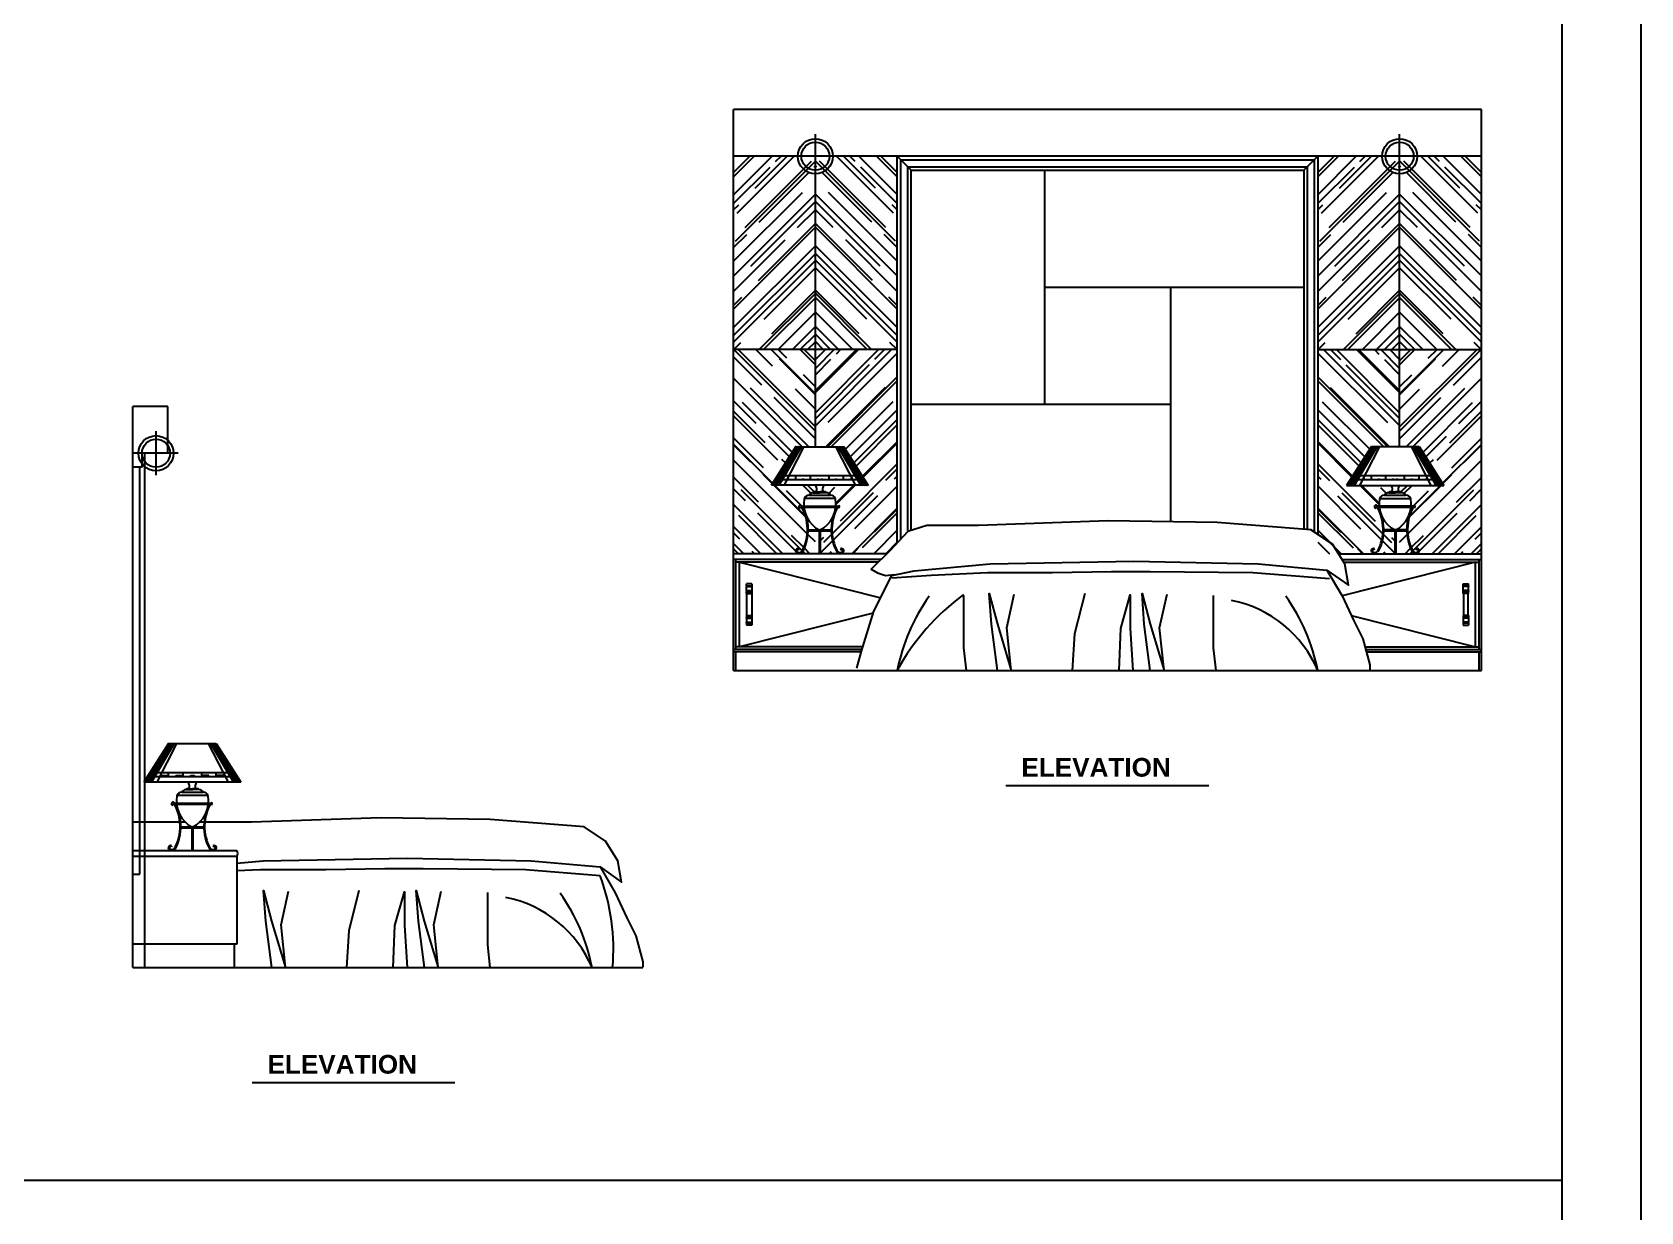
# Model space of a CAD drawing. Header units: inches. Extents: x 6.7 to 49.2, y 11 to 35.8.
# Drawn here: x 42.33 to 49.21, y 21.06 to 26.1 of the extents above; entities that cross this region are included whole.
import ezdxf

# ---------------------------------------------------------------- set-up
doc = ezdxf.new("R2010")
doc.units = ezdxf.units.IN
doc.header["$MEASUREMENT"] = 0
for name, color, linetype in [('02', 2, 'Continuous'), ('1', 1, 'Continuous'), ('4', 4, 'Continuous'), ('8', 8, 'Continuous'), ('kadrbm', 4, 'Continuous')]:
    doc.layers.add(name, color=color, linetype=linetype)
doc.styles.add('HT', font='swisseb.ttf')

# ---------------------------------------------------------------- blocks, each defined once
blk = doc.blocks.new('kadrbm')
at = {"layer": 'kadrbm', "color": 4}
blk.add_lwpolyline([(0, 0), (0, 24.7972), (21, 24.7972), (21, 0), (0, 0)], close=True, dxfattribs=at)
blk.add_lwpolyline([(20.6631, 0.3257), (20.6631, 24.4603), (0.3369, 24.4603), (0.3369, 0.3257), (20.6631, 0.3257)], dxfattribs=at)

msp = doc.modelspace()

# ---------------------------------------------------------------- hatches: boundary and pattern name
at = {"layer": '8'}
h = msp.add_hatch(dxfattribs=at)
h.set_pattern_fill('AR-RROOF', color=256, scale=0.1, angle=45, style=0)
h.set_pattern_definition([(45, (57.7661, 1.43391), (0.0848528, 0.22627417), [1.5, -0.2, 0.5, -0.1]), (45, (57.82479, 1.56331), (-0.1647559, 0.0233345), [0.3, -0.033, 0.6, -0.075]), (45, (57.74135, 1.529366), (0.32031937, 0.41507168), [0.8, -0.14, 0.4, -0.1])])
h.paths.add_polyline_path([(45.6774, 25.549), (45.6438, 25.549), (45.6438, 25.5702), (45.3274, 25.5702), (45.3274, 24.7433), (45.6774, 24.7433)])
h = msp.add_hatch(dxfattribs=at)
h.set_pattern_fill('AR-RROOF', color=256, scale=0.1, angle=45, style=0)
h.set_pattern_definition([(135, (33.58862, 1.43391), (-0.0848528, 0.22627417), [1.5, -0.2, 0.5, -0.1]), (135, (33.52993, 1.56331), (0.1647559, 0.0233345), [0.3, -0.033, 0.6, -0.075]), (135, (33.613365, 1.529366), (-0.32031937, 0.41507168), [0.8, -0.14, 0.4, -0.1])])
h.paths.add_polyline_path([(45.6774, 25.549), (45.711, 25.549), (45.711, 25.5702), (46.0274, 25.5702), (46.0274, 24.7433), (45.6774, 24.7433)])
h = msp.add_hatch(dxfattribs=at)
h.set_pattern_fill('AR-RROOF', color=256, scale=0.1, angle=45, style=0)
h.set_pattern_definition([(45, (60.2661, 1.43391), (0.0848528, 0.22627417), [1.5, -0.2, 0.5, -0.1]), (45, (60.32479, 1.56331), (-0.1647559, 0.0233345), [0.3, -0.033, 0.6, -0.075]), (45, (60.24135, 1.529366), (0.32031937, 0.41507168), [0.8, -0.14, 0.4, -0.1])])
h.paths.add_polyline_path([(48.1774, 25.549), (48.1438, 25.549), (48.1438, 25.5702), (47.8274, 25.5702), (47.8274, 24.7433), (48.1774, 24.7433)])
h = msp.add_hatch(dxfattribs=at)
h.set_pattern_fill('AR-RROOF', color=256, scale=0.1, angle=45, style=0)
h.set_pattern_definition([(135, (36.08862, 1.43391), (-0.0848528, 0.22627417), [1.5, -0.2, 0.5, -0.1]), (135, (36.02993, 1.56331), (0.1647559, 0.0233345), [0.3, -0.033, 0.6, -0.075]), (135, (36.113365, 1.529366), (-0.32031937, 0.41507168), [0.8, -0.14, 0.4, -0.1])])
h.paths.add_polyline_path([(48.1774, 25.549), (48.211, 25.549), (48.211, 25.5702), (48.5274, 25.5702), (48.5274, 24.7433), (48.1774, 24.7433)])
h = msp.add_hatch(dxfattribs=at)
h.set_pattern_fill('AR-RROOF', color=256, scale=0.1, angle=135, style=0)
h.set_pattern_definition([(135, (57.7661, 1.43391), (-0.22627417, 0.0848528), [1.5, -0.2, 0.5, -0.1]), (135, (57.6367, 1.4926), (-0.0233345, -0.1647559), [0.3, -0.033, 0.6, -0.075]), (135, (57.67064, 1.40916), (-0.41507168, 0.32031937), [0.8, -0.14, 0.4, -0.1])])
h.paths.add_polyline_path([(45.6774, 24.7433), (45.3274, 24.7433), (45.3274, 23.8702), (45.6774, 23.8702), (45.6774, 23.9676), (45.6465, 23.9676, -0.114362), (45.6231, 23.8777, -0.440886), (45.5959, 23.8754, -0.001091), (45.5959, 23.8754, 0.441552), (45.6231, 23.8777, 0.196268), (45.6378, 24.0326, -0.036023), (45.6317, 24.0499, 0.034519), (45.6193, 24.0754, 1.792602), (45.6142, 24.065), (45.6138, 24.0691, -1.840538), (45.6159, 24.0731, 0.000154), (45.6158, 24.0732, 1.792602), (45.6138, 24.0691), (45.6142, 24.065, -1.882065), (45.6196, 24.075, -0.001653), (45.6203, 24.0738), (45.6276, 24.0738, -0.064079), (45.6293, 24.1062), (45.6295, 24.1062, -0.296048), (45.65, 24.12, -0.285853), (45.6678, 24.1311, -0.178264), (45.6774, 24.1352), (45.6774, 24.1611, 0.02925), (45.6756, 24.1625), (45.4879, 24.1625), (45.594, 24.3289), (45.6774, 24.3289)])
h = msp.add_hatch(dxfattribs=at)
h.set_pattern_fill('AR-RROOF', color=256, scale=0.1, angle=225, style=0)
h.set_pattern_definition([(225, (57.7661, 1.43391), (-0.0848528, -0.22627417), [1.5, -0.2, 0.5, -0.1]), (225, (57.70741, 1.3045), (0.1647559, -0.0233345), [0.3, -0.033, 0.6, -0.075]), (225, (57.790846, 1.33845), (-0.32031937, -0.41507168), [0.8, -0.14, 0.4, -0.1])])
h.paths.add_polyline_path([(46.0274, 24.7433), (45.6774, 24.7433), (45.6774, 24.3289), (45.6959, 24.3289), (45.7979, 24.3289), (45.9039, 24.1625), (45.7163, 24.1625, 0.415042), (45.7114, 24.1352), (45.7124, 24.1352, -0.214107), (45.7241, 24.1311, -0.285853), (45.7419, 24.12, -0.306365), (45.7627, 24.1054, -0.062482), (45.7643, 24.0738), (45.7713, 24.0738, -0.001653), (45.772, 24.075, -1.882065), (45.7774, 24.065), (45.7778, 24.0691, 1.792602), (45.7758, 24.0732, 0.000154), (45.7757, 24.0731, -1.840538), (45.7778, 24.0691), (45.7774, 24.065, 1.792602), (45.7723, 24.0754, 0.031925), (45.7607, 24.0519, -0.044206), (45.7532, 24.0307, 0.077644), (45.7451, 23.9676), (45.6979, 23.9676), (45.6979, 23.8702), (45.9826, 23.8702), (45.9968, 23.8844), (46.0274, 23.9165)])
h = msp.add_hatch(dxfattribs=at)
h.set_pattern_fill('AR-RROOF', color=256, scale=0.1, angle=225, style=0)
h.set_pattern_definition([(315, (36.08862, 1.43391), (0.0848528, -0.22627417), [1.5, -0.2, 0.5, -0.1]), (315, (36.1473, 1.3045), (-0.1647559, -0.0233345), [0.3, -0.033, 0.6, -0.075]), (315, (36.06387, 1.33845), (0.32031937, -0.41507168), [0.8, -0.14, 0.4, -0.1])])
h.paths.add_polyline_path([(47.8274, 24.7433), (48.1774, 24.7433), (48.1774, 24.3289), (48.1588, 24.3289), (48.0568, 24.3289), (47.9508, 24.1625), (48.1384, 24.1625, -0.415042), (48.1434, 24.1352), (48.1423, 24.1352, 0.214107), (48.1306, 24.1311, 0.285853), (48.1128, 24.12, 0.306365), (48.092, 24.1054, 0.062482), (48.0904, 24.0738), (48.0834, 24.0738, 0.001653), (48.0827, 24.075, 1.882065), (48.0773, 24.065), (48.0769, 24.0691, -1.792602), (48.0789, 24.0732, -0.000154), (48.079, 24.0731, 1.840538), (48.0769, 24.0691), (48.0773, 24.065, -1.792602), (48.0824, 24.0754, -0.031925), (48.094, 24.0519, 0.044206), (48.1015, 24.0307, -0.077644), (48.1096, 23.9676), (48.1568, 23.9676), (48.1568, 23.8702), (47.8721, 23.8702), (47.8579, 23.8844), (47.8274, 23.9165)])
h = msp.add_hatch(dxfattribs=at)
h.set_pattern_fill('AR-RROOF', color=256, scale=0.1, angle=135, style=0)
h.set_pattern_definition([(45, (36.08862, 1.43391), (0.22627417, 0.0848528), [1.5, -0.2, 0.5, -0.1]), (45, (36.21802, 1.4926), (0.0233345, -0.1647559), [0.3, -0.033, 0.6, -0.075]), (45, (36.184076, 1.40916), (0.41507168, 0.32031937), [0.8, -0.14, 0.4, -0.1])])
h.paths.add_polyline_path([(48.1774, 24.7433), (48.5274, 24.7433), (48.5274, 23.8702), (48.1774, 23.8702), (48.1774, 23.9676), (48.2082, 23.9676, 0.114362), (48.2316, 23.8777, 0.440886), (48.2588, 23.8754, 0.001091), (48.2588, 23.8754, -0.441552), (48.2316, 23.8777, -0.196268), (48.2169, 24.0326, 0.036023), (48.223, 24.0499, -0.034519), (48.2354, 24.0754, -1.792602), (48.2405, 24.065), (48.2409, 24.0691, 1.840538), (48.2389, 24.0731, -0.000154), (48.2389, 24.0732, -1.792602), (48.2409, 24.0691), (48.2405, 24.065, 1.882065), (48.2351, 24.075, 0.001653), (48.2344, 24.0738), (48.2271, 24.0738, 0.064079), (48.2254, 24.1062), (48.2252, 24.1062, 0.296048), (48.2047, 24.12, 0.285853), (48.187, 24.1311, 0.178264), (48.1774, 24.1352), (48.1774, 24.1611, -0.02925), (48.1792, 24.1625), (48.3668, 24.1625), (48.2607, 24.3289), (48.1774, 24.3289)])

# ---------------------------------------------------------------- linework, layer by layer
at = {"layer": '02'}
for p, q in [((45.6774, 24.3289), (45.6774, 25.6644)), ((48.1774, 24.3289), (48.1774, 25.6644)), ((46.0874, 25.5102), (46.0274, 25.5702)), ((46.0424, 23.9322), (46.0424, 25.5552)), ((46.0424, 25.5552), (47.8124, 25.5552)), ((47.7674, 25.5102), (47.8274, 25.5702)), ((47.8124, 25.5552), (47.8124, 23.9626)), ((46.0724, 23.9693), (46.0724, 25.5252)), ((46.0724, 25.5252), (47.7824, 25.5252)), ((46.6574, 25.5102), (46.6574, 24.5103)), ((47.7824, 25.5252), (47.7824, 23.9735)), ((46.6574, 25.0103), (47.7674, 25.0103)), ((47.1974, 25.0103), (47.1974, 24.0104)), ((46.0274, 24.7433), (45.3274, 24.7433)), ((47.8274, 24.7433), (48.5274, 24.7433)), ((46.0874, 24.5103), (47.1974, 24.5103)), ((42.796, 24.24), (42.796, 24.3)), ((42.806, 24.3), (42.806, 22.1)), ((45.595, 24.3289), (45.4889, 24.1625)), ((45.5999, 24.3289), (45.4939, 24.1625)), ((45.6029, 24.3289), (45.4968, 24.1625)), ((45.6068, 24.3289), (45.5008, 24.1625)), ((45.612, 24.3289), (45.5092, 24.1625)), ((45.6186, 24.3289), (45.5205, 24.1625)), ((45.6284, 24.3289), (45.543, 24.1625)), ((45.594, 24.3272), (45.7979, 24.3272)), ((45.7635, 24.3289), (45.8488, 24.1625)), ((45.7733, 24.3289), (45.8714, 24.1625)), ((45.7798, 24.3289), (45.8827, 24.1625)), ((45.7851, 24.3289), (45.8911, 24.1625)), ((45.789, 24.3289), (45.8951, 24.1625)), ((45.7949, 24.3289), (45.901, 24.1625)), ((48.0598, 24.3289), (47.9537, 24.1625)), ((48.0657, 24.3289), (47.9597, 24.1625)), ((48.0696, 24.3289), (47.9636, 24.1625)), ((48.0749, 24.3289), (47.972, 24.1625)), ((48.0814, 24.3289), (47.9833, 24.1625)), ((48.0912, 24.3289), (48.0059, 24.1625)), ((48.2263, 24.3289), (48.3117, 24.1625)), ((48.2361, 24.3289), (48.3343, 24.1625)), ((48.2427, 24.3289), (48.3455, 24.1625)), ((48.2479, 24.3289), (48.3539, 24.1625)), ((48.2519, 24.3289), (48.3579, 24.1625)), ((48.2548, 24.3289), (48.3609, 24.1625)), ((42.796, 24.24), (42.756, 24.24)), ((42.786, 22.5), (42.786, 24.24)), ((45.489, 24.1642), (45.9029, 24.1642)), ((45.5038, 24.1874), (45.888, 24.1874)), ((45.5144, 24.2041), (45.8774, 24.2041)), ((47.9667, 24.1874), (48.3509, 24.1874)), ((47.9773, 24.2041), (48.3403, 24.2041)), ((45.7624, 24.1062), (45.6295, 24.1062)), ((45.65, 24.1201), (45.7418, 24.1201)), ((45.6678, 24.1311), (45.6959, 24.1309)), ((45.6794, 24.1352), (45.6959, 24.1351)), ((45.7124, 24.1352), (45.6959, 24.1351)), ((45.7241, 24.1311), (45.6959, 24.1309)), ((48.0923, 24.1062), (48.2252, 24.1062)), ((48.1129, 24.1201), (48.2047, 24.1201)), ((48.1306, 24.1311), (48.1588, 24.1309)), ((48.1423, 24.1352), (48.1588, 24.1351)), ((48.1753, 24.1352), (48.1588, 24.1351)), ((48.187, 24.1311), (48.1588, 24.1309)), ((45.6138, 24.0691), (45.6142, 24.065)), ((45.6203, 24.0738), (45.7713, 24.0738)), ((45.6225, 24.0696), (45.7691, 24.0696)), ((45.7778, 24.0691), (45.7774, 24.065)), ((48.0769, 24.0691), (48.0773, 24.065)), ((48.2344, 24.0738), (48.0834, 24.0738)), ((48.0857, 24.0696), (48.2322, 24.0696)), ((48.2409, 24.0691), (48.2405, 24.065)), ((45.6465, 23.9676), (45.7451, 23.9676)), ((45.6466, 23.9718), (45.745, 23.9718)), ((45.6938, 23.9715), (45.6938, 23.8702)), ((45.6979, 23.9714), (45.6979, 23.8702)), ((48.1096, 23.9676), (48.2082, 23.9676)), ((48.2082, 23.9718), (48.1097, 23.9718)), ((48.1568, 23.9714), (48.1568, 23.8702)), ((48.1609, 23.9715), (48.1609, 23.8702)), ((45.6061, 23.8909), (45.6045, 23.8871)), ((45.7855, 23.8909), (45.7871, 23.8871)), ((48.0692, 23.8909), (48.0676, 23.8871)), ((48.2486, 23.8909), (48.2503, 23.8871)), ((45.9456, 23.8332), (45.3374, 23.8332)), ((45.3524, 23.4722), (45.3524, 23.8332)), ((47.9392, 23.8332), (48.5174, 23.8332)), ((48.5024, 23.4722), (48.5024, 23.8332)), ((45.3819, 23.7328), (45.3819, 23.7413)), ((45.3819, 23.7328), (45.4047, 23.7328)), ((45.3819, 23.7292), (45.4047, 23.7292)), ((45.3819, 23.7121), (45.3819, 23.7292)), ((45.3819, 23.7121), (45.4047, 23.7121)), ((45.3819, 23.7085), (45.4047, 23.7085)), ((45.3819, 23.7), (45.3819, 23.7085)), ((45.3829, 23.7328), (45.3829, 23.7292)), ((45.3829, 23.7121), (45.3829, 23.7085)), ((45.3843, 23.6063), (45.3843, 23.7)), ((45.4047, 23.7413), (45.4047, 23.565)), ((48.45, 23.7), (48.45, 23.7413)), ((48.4728, 23.7328), (48.45, 23.7328)), ((48.4728, 23.7292), (48.45, 23.7292)), ((48.4728, 23.7121), (48.45, 23.7121)), ((48.4728, 23.7085), (48.45, 23.7085)), ((48.4524, 23.6063), (48.4524, 23.7)), ((48.4704, 23.6063), (48.4704, 23.7)), ((48.4719, 23.7328), (48.4719, 23.7292)), ((48.4719, 23.7121), (48.4719, 23.7085)), ((48.4728, 23.7328), (48.4728, 23.7413)), ((48.4728, 23.7121), (48.4728, 23.7292)), ((48.4728, 23.7), (48.4728, 23.7085)), ((45.8745, 23.4527), (45.928, 23.6247)), ((45.3819, 23.6063), (45.3819, 23.5979)), ((45.3819, 23.5979), (45.4047, 23.5979)), ((45.3819, 23.5943), (45.4047, 23.5943)), ((45.3819, 23.5943), (45.3819, 23.5771)), ((45.3819, 23.5771), (45.4047, 23.5771)), ((45.3819, 23.5735), (45.4047, 23.5735)), ((45.3819, 23.5735), (45.3819, 23.565)), ((45.3829, 23.5943), (45.3829, 23.5979)), ((45.3829, 23.5735), (45.3829, 23.5771)), ((48.45, 23.6063), (48.45, 23.565)), ((48.4728, 23.5979), (48.45, 23.5979)), ((48.4728, 23.5943), (48.45, 23.5943)), ((48.4728, 23.5771), (48.45, 23.5771)), ((48.4728, 23.5735), (48.45, 23.5735)), ((48.4719, 23.5943), (48.4719, 23.5979)), ((48.4719, 23.5735), (48.4719, 23.5771)), ((48.4728, 23.6063), (48.4728, 23.5979)), ((48.4728, 23.5943), (48.4728, 23.5771)), ((48.4728, 23.5735), (48.4728, 23.565)), ((45.8805, 23.4722), (45.3374, 23.4722)), ((45.8554, 23.3801), (45.8745, 23.4527)), ((48.0289, 23.4722), (48.5174, 23.4722)), ((48.0322, 23.4602), (48.5274, 23.4602)), ((48.035, 23.4502), (48.5274, 23.4502)), ((42.9105, 23.0587), (42.8044, 22.8923)), ((42.9154, 23.0587), (42.8094, 22.8923)), ((42.9184, 23.0587), (42.8123, 22.8923)), ((42.9223, 23.0587), (42.8163, 22.8923)), ((42.9275, 23.0587), (42.8247, 22.8923)), ((42.9341, 23.0587), (42.836, 22.8923)), ((42.9439, 23.0587), (42.8586, 22.8923)), ((43.079, 23.0587), (43.1643, 22.8923)), ((43.0888, 23.0587), (43.1869, 22.8923)), ((43.0953, 23.0587), (43.1982, 22.8923)), ((43.1006, 23.0587), (43.2066, 22.8923)), ((43.1045, 23.0587), (43.2106, 22.8923)), ((43.1075, 23.0587), (43.2135, 22.8923)), ((42.8299, 22.9339), (43.1929, 22.9339)), ((42.8045, 22.894), (43.2184, 22.894)), ((42.8193, 22.9173), (43.2035, 22.9173)), ((42.9833, 22.8609), (43.0114, 22.8607)), ((42.9949, 22.865), (43.0114, 22.8649)), ((43.0279, 22.865), (43.0114, 22.8649)), ((43.0396, 22.8609), (43.0114, 22.8607)), ((46.4926, 22.8782), (47.3611, 22.8782)), ((42.9293, 22.7989), (42.9297, 22.7948)), ((42.9358, 22.8036), (43.0868, 22.8036)), ((42.938, 22.7994), (43.0846, 22.7994)), ((43.0779, 22.836), (42.945, 22.836)), ((42.9655, 22.8499), (43.0573, 22.8499)), ((43.0933, 22.7989), (43.0929, 22.7948)), ((42.962, 22.6974), (43.0606, 22.6974)), ((42.9621, 22.7016), (43.0605, 22.7016)), ((43.0093, 22.7013), (43.0093, 22.6)), ((43.0134, 22.7012), (43.0134, 22.6)), ((42.9216, 22.6208), (42.92, 22.6169)), ((43.101, 22.6208), (43.1026, 22.6169)), ((42.756, 22.5), (42.786, 22.5)), ((43.2665, 21.608), (44.1351, 21.608))]:
    msp.add_line(p, q, dxfattribs=at)
for points in [[(45.928, 23.6247), (46.0045, 23.7775), (46.1001, 23.7966), (46.4251, 23.8271), (47.0407, 23.8386), (47.5722, 23.8271), (47.8666, 23.8004), (47.9583, 23.7354), (47.943, 23.8271), (47.8895, 23.9112), (47.7977, 23.9723), (47.3963, 24.0029), (46.9298, 24.0105), (46.3754, 23.9914), (46.1536, 23.9914), (46.0733, 23.9647), (45.9968, 23.8844), (45.9165, 23.8042), (45.9433, 23.7889), (45.9777, 23.7775), (46.0159, 23.7813)], [(45.3524, 23.8332), (45.9567, 23.6819)], [(48.5024, 23.8332), (47.9312, 23.6902)], [(47.878, 23.7622), (47.5492, 23.7889), (47.1095, 23.7927), (46.9451, 23.7927), (46.6927, 23.7889), (46.4136, 23.7889), (46.1727, 23.7775), (46.0045, 23.766)], [(47.8666, 23.8004), (47.9316, 23.6896), (47.9813, 23.5826), (48.0195, 23.5062), (48.0501, 23.3954), (48.0501, 23.3725)], [(45.4047, 23.7413), (45.3819, 23.7413)], [(45.3819, 23.7), (45.4047, 23.7)], [(46.3117, 23.6911), (46.3117, 23.4681), (46.3222, 23.3702)], [(46.4566, 23.3702), (46.4309, 23.5686), (46.4214, 23.7005), (46.456, 23.5686), (46.5157, 23.3708), (46.4968, 23.5529), (46.5283, 23.6973)], [(46.8301, 23.7005), (46.7861, 23.5278), (46.7768, 23.3702)], [(46.9766, 23.3702), (46.9841, 23.5498), (47.0249, 23.6942), (47.0249, 23.5498), (47.0357, 23.3702)], [(47.1104, 23.3702), (47.0846, 23.5686), (47.0752, 23.7005), (47.1098, 23.5686), (47.1695, 23.3708), (47.1506, 23.5529), (47.182, 23.6973)], [(47.38, 23.6911), (47.38, 23.4681), (47.3905, 23.3702)], [(48.45, 23.7413), (48.4728, 23.7413)], [(48.4728, 23.7), (48.45, 23.7)], [(45.9252, 23.6156), (45.3524, 23.4722)], [(45.3819, 23.6063), (45.4047, 23.6063)], [(45.4047, 23.565), (45.3819, 23.565)], [(47.9707, 23.6053), (48.5024, 23.4722)], [(48.4728, 23.6063), (48.45, 23.6063)], [(48.45, 23.565), (48.4728, 23.565)], [(43.2018, 22.5463), (43.3145, 22.5569), (43.9301, 22.5684), (44.4616, 22.5569), (44.756, 22.5302), (44.8478, 22.4653), (44.8325, 22.5569), (44.7789, 22.641), (44.6872, 22.7021), (44.2857, 22.7327), (43.8192, 22.7403), (43.2648, 22.7212), (43.0646, 22.7212)], [(44.756, 22.4929), (44.4386, 22.5187), (43.9989, 22.5226), (43.8345, 22.5226), (43.5821, 22.5187), (43.303, 22.5187), (43.2018, 22.5139)], [(44.756, 22.5302), (44.821, 22.4194), (44.8707, 22.3124), (44.9089, 22.236), (44.9395, 22.1252), (44.9395, 22.1023)], [(43.3507, 22.1), (43.325, 22.2984), (43.3156, 22.4303), (43.3501, 22.2984), (43.4098, 22.1006), (43.391, 22.2827), (43.4224, 22.4271)], [(43.7242, 22.4303), (43.6802, 22.2576), (43.671, 22.1)], [(43.8707, 22.1), (43.8782, 22.2796), (43.9191, 22.424), (43.9191, 22.2796), (43.9298, 22.1)], [(44.0045, 22.1), (43.9788, 22.2984), (43.9693, 22.4303), (44.0039, 22.2984), (44.0636, 22.1006), (44.0448, 22.2827), (44.0762, 22.4271)], [(44.2741, 22.4209), (44.2741, 22.1979), (44.2846, 22.1)]]:
    msp.add_lwpolyline(points, dxfattribs=at)
for centre, radius, start, end in [((45.6644, 24.1464), 0.0196, 325.60139, 55.65101), ((45.7275, 24.1464), 0.0196, 124.34899, 214.39861), ((48.1273, 24.1464), 0.0196, 325.60139, 55.65101), ((48.1903, 24.1464), 0.0196, 124.34899, 214.39861), ((45.7545, 24.0833), 0.1273, 169.99623, 242.60438), ((45.6504, 24.0973), 0.0227, 90.97536, 159.10822), ((45.6678, 24.1113), 0.0198, 90, 153.81088), ((45.6782, 24.1201), 0.0151, 85.26995, 133.60972), ((45.6374, 24.0833), 0.1273, 297.39562, 10.00377), ((45.7137, 24.1201), 0.0151, 46.39028, 94.73005), ((45.7241, 24.1113), 0.0198, 26.18912, 90), ((45.7415, 24.0973), 0.0227, 20.89178, 89.02464), ((48.2173, 24.0833), 0.1273, 169.99623, 242.60438), ((48.1132, 24.0973), 0.0227, 90.97536, 159.10822), ((48.1306, 24.1113), 0.0198, 90, 153.81088), ((48.141, 24.1201), 0.0151, 85.26995, 133.60972), ((48.1002, 24.0833), 0.1273, 297.39562, 10.00377), ((48.1765, 24.1201), 0.0151, 46.39028, 94.73005), ((48.187, 24.1113), 0.0198, 26.18912, 90), ((48.2043, 24.0973), 0.0227, 20.89178, 89.02464), ((45.6135, 24.0718), 0.00685, 32.07353, 275.45397), ((45.4483, 23.9733), 0.1951, 331.46097, 30.81356), ((45.4407, 23.9731), 0.2059, 332.38576, 29.80791), ((45.9509, 23.9731), 0.2059, 150.19209, 207.61424), ((45.9433, 23.9733), 0.1951, 149.18644, 208.53903), ((45.7781, 24.0718), 0.00269, 264.54603, 147.92647), ((48.0766, 24.0718), 0.00685, 32.07353, 275.45397), ((47.9114, 23.9733), 0.1951, 331.46097, 30.81356), ((47.9038, 23.9731), 0.2059, 332.38576, 29.80791), ((48.414, 23.9731), 0.2059, 150.19209, 207.61424), ((48.4065, 23.9733), 0.1951, 149.18644, 208.53903), ((48.2412, 24.0718), 0.00269, 264.54603, 147.92647), ((45.6023, 23.8823), 0.00943, 66.2695, 227.016), ((45.6023, 23.8823), 0.00527, 66.2695, 227.016), ((45.7893, 23.8823), 0.00943, 312.984, 113.7305), ((45.7893, 23.8823), 0.00527, 312.984, 113.7305), ((48.0655, 23.8823), 0.00943, 66.2695, 227.016), ((48.0655, 23.8823), 0.00527, 66.2695, 227.016), ((48.2524, 23.8823), 0.00943, 312.984, 113.7305), ((48.2524, 23.8823), 0.00527, 312.984, 113.7305), ((45.6085, 23.8889), 0.0185, 227.07715, 322.37293), ((45.6084, 23.8888), 0.0142, 226.91259, 322.2806), ((45.7831, 23.8889), 0.0185, 217.62707, 312.92285), ((45.7832, 23.8888), 0.0142, 217.7194, 313.08741), ((48.0716, 23.8888), 0.0142, 226.91259, 322.2806), ((48.2462, 23.8889), 0.0185, 217.62707, 312.92285), ((48.2463, 23.8888), 0.0142, 217.7194, 313.08741), ((46.8946, 22.8986), 0.9872, 126.1931, 151.46159), ((46.8226, 23.2169), 0.8099, 144.41363, 169.08602), ((47.0321, 23.2169), 0.8099, 10.91398, 35.58637), ((47.3598, 23.1724), 0.5076, 22.93405, 78.77169), ((42.9833, 22.8411), 0.0198, 90, 153.81088), ((42.9937, 22.8499), 0.0151, 85.26995, 133.60972), ((42.9799, 22.8762), 0.0196, 325.60139, 55.65101), ((43.043, 22.8762), 0.0196, 124.34899, 214.39861), ((43.0292, 22.8499), 0.0151, 46.39028, 94.73005), ((43.0396, 22.8411), 0.0198, 26.18912, 90), ((42.929, 22.8016), 0.00685, 32.07353, 275.45397), ((42.7638, 22.7031), 0.1951, 331.46097, 30.81356), ((42.7562, 22.7029), 0.2059, 332.38576, 29.80791), ((43.07, 22.8131), 0.1273, 169.99623, 242.60438), ((42.9659, 22.8271), 0.0227, 90.97536, 159.10822), ((42.9529, 22.8131), 0.1273, 297.39562, 10.00377), ((43.057, 22.8271), 0.0227, 20.89178, 89.02464), ((43.2664, 22.7029), 0.2059, 150.19209, 207.61424), ((43.2588, 22.7031), 0.1951, 149.18644, 208.53903), ((43.0936, 22.8016), 0.00269, 264.54603, 147.92647), ((42.9178, 22.6121), 0.00943, 66.2695, 227.016), ((42.924, 22.6187), 0.0185, 227.07715, 322.37293), ((42.9178, 22.6121), 0.00527, 66.2695, 227.016), ((42.9239, 22.6186), 0.0142, 226.91259, 322.2806), ((43.0986, 22.6187), 0.0185, 217.62707, 312.92285), ((43.0987, 22.6186), 0.0142, 217.7194, 313.08741), ((43.1048, 22.6121), 0.00943, 312.984, 113.7305), ((43.1048, 22.6121), 0.00527, 312.984, 113.7305), ((43.9256, 22.18), 0.8874, 354.82731, 20.64746), ((44.254, 21.9022), 0.5076, 22.93405, 78.77169), ((43.9263, 21.9467), 0.8099, 10.91398, 35.58637)]:
    msp.add_arc(centre, radius, start, end, dxfattribs=at)
at = {"layer": '1'}
for p, q in [((45.5315, 24.1914), (45.5315, 24.2041)), ((45.5627, 24.1874), (45.5627, 24.1914)), ((45.5939, 24.1914), (45.5939, 24.2041)), ((45.6251, 24.1874), (45.6251, 24.1914)), ((45.6563, 24.1914), (45.6563, 24.2041)), ((45.6875, 24.1874), (45.6875, 24.1914)), ((45.7044, 24.1874), (45.7044, 24.1914)), ((45.7356, 24.1914), (45.7356, 24.2041)), ((45.7668, 24.1874), (45.7668, 24.1914)), ((45.798, 24.1914), (45.798, 24.2041)), ((45.8292, 24.1874), (45.8292, 24.1914)), ((45.8604, 24.1914), (45.8604, 24.2041)), ((47.9943, 24.1914), (47.9943, 24.2041)), ((48.0255, 24.1874), (48.0255, 24.1914)), ((48.0567, 24.1914), (48.0567, 24.2041)), ((48.0879, 24.1874), (48.0879, 24.1914)), ((48.1191, 24.1914), (48.1191, 24.2041)), ((48.1503, 24.1874), (48.1503, 24.1914)), ((48.1672, 24.1874), (48.1672, 24.1914)), ((48.1984, 24.1914), (48.1984, 24.2041)), ((48.2296, 24.1874), (48.2296, 24.1914)), ((48.2608, 24.1914), (48.2608, 24.2041)), ((48.292, 24.1874), (48.292, 24.1914)), ((48.3232, 24.1914), (48.3232, 24.2041)), ((45.3274, 23.3702), (48.5274, 23.3702)), ((42.847, 22.9212), (42.847, 22.9339)), ((42.9094, 22.9212), (42.9094, 22.9339)), ((42.9718, 22.9212), (42.9718, 22.9339)), ((43.0511, 22.9212), (43.0511, 22.9339)), ((43.1135, 22.9212), (43.1135, 22.9339)), ((43.1759, 22.9212), (43.1759, 22.9339)), ((42.8218, 22.9212), (42.847, 22.9212)), ((42.8782, 22.9212), (42.9094, 22.9212)), ((42.8782, 22.9173), (42.8782, 22.9212)), ((42.9406, 22.9212), (42.9718, 22.9212)), ((42.9406, 22.9173), (42.9406, 22.9212)), ((43.003, 22.9212), (43.0199, 22.9212)), ((43.003, 22.9173), (43.003, 22.9212)), ((43.0199, 22.9173), (43.0199, 22.9212)), ((43.0823, 22.9212), (43.0511, 22.9212)), ((43.0823, 22.9173), (43.0823, 22.9212)), ((43.1447, 22.9212), (43.1135, 22.9212)), ((43.1447, 22.9173), (43.1447, 22.9212)), ((43.201, 22.9212), (43.1759, 22.9212)), ((42.756, 22.1), (44.9395, 22.1))]:
    msp.add_line(p, q, dxfattribs=at)
at = {"layer": '4'}
for p, q in [((48.5274, 25.7702), (45.3274, 25.7702)), ((45.3274, 23.3702), (45.3274, 25.7702)), ((48.5274, 23.3702), (48.5274, 25.7702)), ((48.5274, 25.5702), (45.3274, 25.5702)), ((46.0274, 23.9165), (46.0274, 25.5702)), ((47.8274, 25.5702), (47.8274, 23.9526)), ((42.756, 22.1), (42.756, 24.5)), ((42.906, 24.5), (42.756, 24.5)), ((42.906, 24.3), (42.906, 24.5)), ((42.8559, 24.2058), (42.8559, 24.3942)), ((42.9501, 24.3), (42.756, 24.3)), ((45.594, 24.3289), (45.4879, 24.1625)), ((45.7979, 24.3289), (45.9039, 24.1625)), ((48.0568, 24.3289), (47.9508, 24.1625)), ((48.0568, 24.3289), (48.2607, 24.3289)), ((48.2607, 24.3289), (48.3668, 24.1625)), ((47.9508, 24.1625), (48.3668, 24.1625)), ((45.9826, 23.8702), (45.3274, 23.8702)), ((45.9576, 23.8452), (45.3274, 23.8452)), ((45.3374, 23.4602), (45.3374, 23.8452)), ((47.9156, 23.8702), (48.5274, 23.8702)), ((47.9315, 23.8452), (48.5274, 23.8452)), ((48.5174, 23.4602), (48.5174, 23.8452)), ((45.8768, 23.4602), (45.3274, 23.4602)), ((45.8738, 23.4502), (45.3274, 23.4502)), ((45.3374, 23.3702), (45.3374, 23.4502)), ((48.5174, 23.3702), (48.5174, 23.4502)), ((42.9095, 23.0587), (42.8034, 22.8923)), ((42.9095, 23.0587), (43.1134, 23.0587)), ((43.1134, 23.0587), (43.2194, 22.8923)), ((43.2018, 22.6), (42.756, 22.6)), ((43.2018, 22.575), (42.756, 22.575)), ((43.2018, 22.575), (43.2018, 22.2)), ((43.2018, 22.2), (42.756, 22.2)), ((43.1898, 22.2), (43.1898, 22.1)), ((28.5465, 21.1909), (48.8727, 21.1909))]:
    msp.add_line(p, q, dxfattribs=at)
for points in [[(46.0874, 23.9693), (46.0874, 25.5102), (47.7674, 25.5102), (47.7674, 23.9746)], [(42.958, 22.7212), (42.756, 22.7212)], [(42.982, 22.7212), (42.9612, 22.7212)], [(43.0613, 22.7212), (43.0409, 22.7212)]]:
    msp.add_lwpolyline(points, dxfattribs=at)
for centre, radius in [((45.6774, 25.5702), 0.075), ((45.6774, 25.5702), 0.06), ((48.1774, 25.5702), 0.075), ((48.1774, 25.5702), 0.06), ((42.8559, 24.3), 0.075), ((42.8559, 24.3), 0.06)]:
    msp.add_circle(centre, radius, dxfattribs=at)
msp.add_arc((43.185, 22.5875), 0.021, 323.36963, 36.63037, dxfattribs=at)

# ---------------------------------------------------------------- block references
at = {"layer": 'kadrbm'}
msp.add_blockref('kadrbm', (28.2096, 11.046), dxfattribs=at)

# ---------------------------------------------------------------- texts
at = {"layer": '02', "style": 'HT'}
for p in [(46.5588, 22.9166), (43.3328, 21.6464)]:
    msp.add_text('ELEVATION', height=0.08, dxfattribs=at).set_placement(p)

doc.saveas('drawing.dxf')
